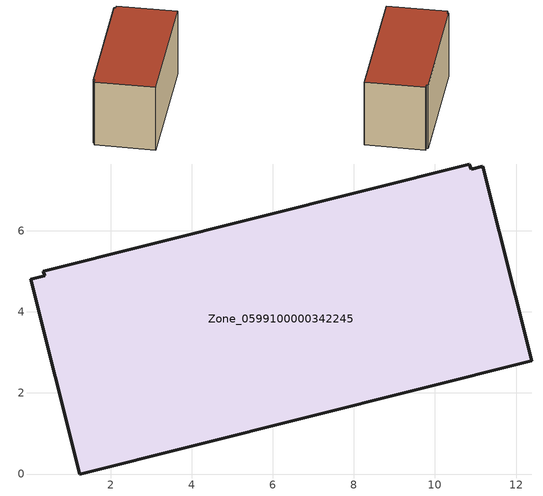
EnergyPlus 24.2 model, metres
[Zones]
Zone_0599100000342245
 floor ground (C_G): 0.34,5 10.85,7.65 10.89,7.51 11.18,7.59 12.39,2.79 1.24,0 0.03,4.8 0.37,4.89 z0
 wall outside (C_F): 10.85,7.65 0.34,5 0.37,4.89 0.03,4.8 1.24,0 12.39,2.79 11.18,7.59 10.89,7.51 10.85,7.65 z0:5.89
 roof outside (C_R): 10.89,7.51 10.85,7.65 0.34,5 0.37,4.89 0.03,4.8 1.24,0 12.39,2.79 11.18,7.59 z5.89
[BUILDING]
Pand.0599100000342245: North Axis=0; Terrain=City; Loads Convergence Tolerance Value=0.04; Temperature Convergence Tolerance Value=0.4; Solar Distribution=FullExterior; Maximum Number of Warmup Days=25; Minimum Number of Warmup Days=1
[Site:Location]
Rotterdam.The.Hague.AP_ZH_NLD Design_Conditions: Latitude=51.96; Longitude=4.45; Time Zone=1; Elevation=-4.5
[SITE:GROUNDTEMPERATURE:BUILDINGSURFACE]
18, 18, 18, 18, 18, 18, 18, 18, 18, 18, 18, 18
[MATERIAL] Thermal Absorptance=0.9; Solar Absorptance=0.7; Visible Absorptance=0.7
Name | Roughness | Thickness | Conductivity | Density | Specific Heat
G.TC.1992-2005 | MediumSmooth | 0.15 | 0.06 | 540 | 1210
F.TC.1992-2005 | Rough | 0.3 | 0.12 | 1920 | 840
R.TC.1992-2005 | MediumRough | 0.2 | 0.08 | 1500 | 1000
[CONSTRUCTION]
C_G: G.TC.1992-2005
C_F: F.TC.1992-2005
C_R: R.TC.1992-2005
[ZONE]
Zone_0599100000342245: Type=1; Multiplier=1; Ceiling Height=Autocalculate; Volume=Autocalculate; Floor Area=autocalculate; Part of Total Floor Area=Yes
[ZONEINFILTRATION:DESIGNFLOWRATE]
Infil_Zone_0599100000342245: Zone or ZoneList or Space or SpaceList=Zone_0599100000342245; Schedule=AlwaysOn; Design Flow Rate Calculation Method=Flow/Area; Flow Rate per Floor Area=0.0015; Constant Term Coefficient=1; Temperature Term Coefficient=0; Velocity Term Coefficient=0; Velocity Squared Term Coefficient=0
[HVACTEMPLATE:ZONE:IDEALLOADSAIRSYSTEM]
Zone_0599100000342245: Maximum Heating Supply Air Temperature=50; Minimum Cooling Supply Air Temperature=13; Maximum Heating Supply Air Humidity Ratio=0.0156; Minimum Cooling Supply Air Humidity Ratio=0.0077; Heating Limit=NoLimit; Cooling Limit=NoLimit; Dehumidification Control Type=ConstantSensibleHeatRatio; Cooling Sensible Heat Ratio=0.7; Dehumidification Setpoint=60; Humidification Control Type=None; Humidification Setpoint=30; Outdoor Air Method=None; Outdoor Air Flow Rate per Person=0.00944; Outdoor Air Flow Rate per Zone Floor Area=0; Outdoor Air Flow Rate per Zone=0; Demand Controlled Ventilation Type=None; Outdoor Air Economizer Type=NoEconomizer; Heat Recovery Type=None; Sensible Heat Recovery Effectiveness=0.7; Latent Heat Recovery Effectiveness=0.65
[ZONECONTROL:THERMOSTAT]
ThermostatControl_Zone_0599100000342245: Zone or ZoneList=Zone_0599100000342245; Control Type Schedule=DualSetpointControlType; Control 1=Thermostat_Zone_0599100000342245; Temperature Difference Between Cutout And Setpoint=0
[THERMOSTATSETPOINT:DUALSETPOINT]
Thermostat_Zone_0599100000342245: Heating Setpoint Temperature Schedule=HeatingSetpoint_Zone_0599100000342245; Cooling Setpoint Temperature Schedule=CoolingSetpoint_Zone_0599100000342245
[SCHEDULE:COMPACT]
HeatingSetpoint_Zone_0599100000342245: Through: 12/31, For: AllDays, Until: 24:00, 21
CoolingSetpoint_Zone_0599100000342245: Through: 12/31, For: AllDays, Until: 24:00, 24
DualSetpointControlType: Through: 12/31, For: AllDays, Until: 24:00, 4
AlwaysOn: Through: 12/31, For: AllDays, Until: 24:00, 1
